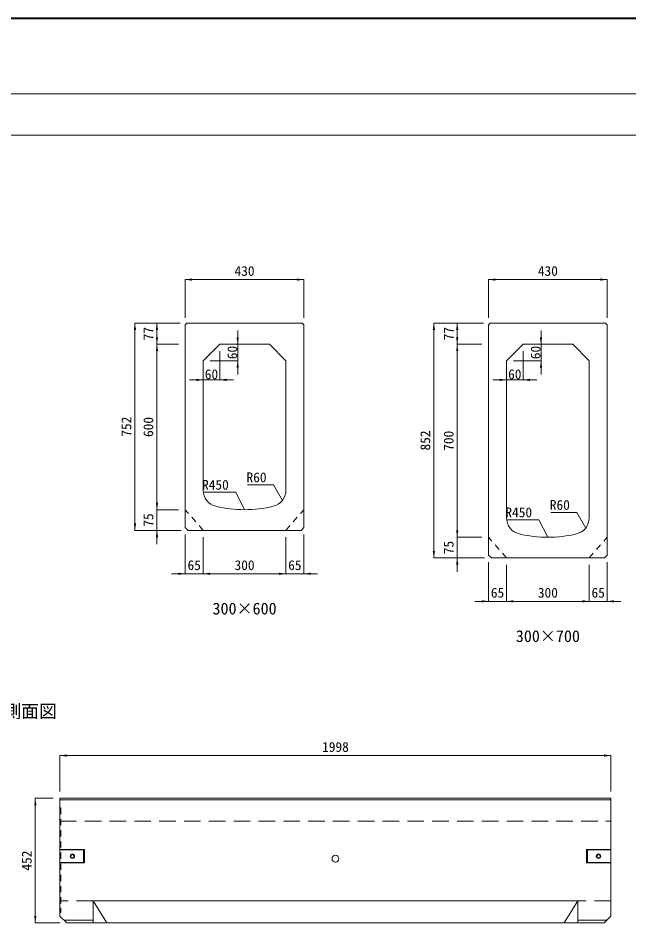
# Model space of a CAD drawing. Units: millimetres at full size. Extents: x 30799 to 61844, y 11231 to 18656.
# Drawn here: x 50177 to 52392, y 15123 to 18406 of the extents above; entities that cross this region are included whole.
import ezdxf
from ezdxf.enums import TextEntityAlignment as Align

# ---------------------------------------------------------------- set-up
doc = ezdxf.new("R2010")
doc.units = ezdxf.units.MM
doc.header["$LTSCALE"] = 30
doc.linetypes.add('USER1', pattern=[1.35, 0.75, -0.6])
doc.linetypes.add('USER3', pattern=[3, 2, -1])
for name, color, linetype, lineweight in [('0_2', 7, 'Continuous', 13), ('インサート', 3, 'USER1', 5), ('図枠', 7, 'Continuous', 5), ('寸法線', 7, 'Continuous', 9), ('引出線', 4, 'Continuous', 9), ('本体', 2, 'Continuous', 20)]:
    doc.layers.add(name, color=color, linetype=linetype, lineweight=lineweight)
doc.styles.add('ＭＳ ゴシック', font='')
doc.styles.get('ＭＳ ゴシック').set_extended_font_data('MS Gothic')

# ---------------------------------------------------------------- blocks, each defined once
blk = doc.blocks.new('filled_arrow')
at = {"color": 0, "linetype": 'Continuous', "lineweight": -2}
blk.add_solid([(7.5, 1.25), (0, 0), (7.5, -1.25)], dxfattribs=at)

msp = doc.modelspace()

# ---------------------------------------------------------------- linework, layer by layer
at = {"layer": 'インサート', "linetype": 'Continuous'}
for centre, radius in [((50373.48, 15365.21), 8), ((50373.48, 15365.21), 6), ((52281.48, 15365.21), 8), ((52281.48, 15365.21), 6)]:
    msp.add_circle(centre, radius, dxfattribs=at)
at = {"layer": '図枠', "lineweight": 40}
msp.add_line((46343.55, 18405.68), (56093.55, 18405.68), dxfattribs=at)
at = {"layer": '図枠', "lineweight": 13}
for p, q in [((46718.55, 18130.68), (55718.55, 18130.68)), ((46718.55, 17980.68), (55718.55, 17980.68))]:
    msp.add_line(p, q, dxfattribs=at)
at = {"layer": '寸法線'}
for p, q in [((50782.81, 17457.09), (51212.81, 17457.09)), ((50782.81, 17318.35), (50782.81, 17457.09)), ((51212.81, 17318.35), (51212.81, 17457.09)), ((51882.81, 17457.09), (52312.81, 17457.09)), ((51882.81, 17318.35), (51882.81, 17457.09)), ((52312.81, 17318.35), (52312.81, 17457.09)), ((50600.42, 16547.35), (50600.42, 17299.35)), ((50763.81, 17299.35), (50600.42, 17299.35)), ((50680.22, 17299.35), (50680.22, 17222.35)), ((50763.81, 17299.35), (50680.22, 17299.35)), ((51684.47, 17299.35), (51684.47, 16447.35)), ((51863.81, 17299.35), (51684.47, 17299.35)), ((51769.1, 17299.35), (51769.1, 17222.35)), ((51863.81, 17299.35), (51769.1, 17299.35)), ((50972.9, 17112.35), (50972.9, 17272.35)), ((52072.9, 17112.35), (52072.9, 17272.35)), ((50757.81, 17222.35), (50680.22, 17222.35)), ((50680.22, 17222.35), (50680.22, 16622.35)), ((50757.81, 17222.35), (50680.22, 17222.35)), ((50932.81, 17222.35), (50972.9, 17222.35)), ((51857.81, 17222.35), (51769.1, 17222.35)), ((51769.1, 17222.35), (51769.1, 16522.35)), ((51857.81, 17222.35), (51769.1, 17222.35)), ((52032.81, 17222.35), (52072.9, 17222.35)), ((50907.81, 17197.35), (50907.81, 17093.13)), ((52007.81, 17197.35), (52007.81, 17093.13)), ((50847.81, 17137.35), (50847.81, 17093.13)), ((50872.81, 17162.35), (50972.9, 17162.35)), ((51947.81, 17137.35), (51947.81, 17093.13)), ((51972.81, 17162.35), (52072.9, 17162.35)), ((50797.81, 17093.13), (50957.81, 17093.13)), ((51897.81, 17093.13), (52057.81, 17093.13)), ((50680.22, 16672.35), (50680.22, 16497.35)), ((50757.81, 16622.35), (50680.22, 16622.35)), ((50757.81, 16622.35), (50680.22, 16622.35)), ((50767.81, 16547.35), (50600.42, 16547.35)), ((50767.81, 16547.35), (50680.22, 16547.35)), ((51769.1, 16572.35), (51769.1, 16397.35)), ((50782.81, 16532.35), (50782.81, 16389.78)), ((50847.81, 16522.35), (50847.81, 16389.78)), ((50847.81, 16522.35), (50847.81, 16389.78)), ((51147.81, 16522.35), (51147.81, 16389.78)), ((51147.81, 16522.35), (51147.81, 16389.78)), ((51212.81, 16532.35), (51212.81, 16389.78)), ((51857.81, 16522.35), (51769.1, 16522.35)), ((51857.81, 16522.35), (51769.1, 16522.35)), ((51867.81, 16447.35), (51684.47, 16447.35)), ((51867.81, 16447.35), (51769.1, 16447.35)), ((51882.81, 16432.35), (51882.81, 16289.78)), ((51947.81, 16422.35), (51947.81, 16289.78)), ((51947.81, 16422.35), (51947.81, 16289.78)), ((52247.81, 16422.35), (52247.81, 16289.78)), ((52247.81, 16422.35), (52247.81, 16289.78)), ((52312.81, 16432.35), (52312.81, 16289.78)), ((50732.81, 16389.78), (50897.81, 16389.78)), ((50847.81, 16389.78), (51147.81, 16389.78)), ((51097.81, 16389.78), (51262.81, 16389.78)), ((51832.81, 16289.78), (51997.81, 16289.78)), ((51947.81, 16289.78), (52247.81, 16289.78)), ((52197.81, 16289.78), (52362.81, 16289.78)), ((50328.48, 15730.27), (52326.48, 15730.27)), ((50328.48, 15600.21), (50328.48, 15730.27)), ((52326.48, 15600.21), (52326.48, 15730.27)), ((50239.01, 15575.21), (50239.01, 15123.21)), ((50303.48, 15575.21), (50239.01, 15575.21)), ((50328.48, 15123.21), (50239.01, 15123.21))]:
    msp.add_line(p, q, dxfattribs=at)
at = {"layer": '引出線'}
for points in [[(51134.88, 16655.66), (51102.65, 16712.4), (51008.74, 16712.4)], [(50997.81, 16622.35), (50965.58, 16685.32), (50847.3, 16685.32)], [(52234.88, 16555.66), (52202.65, 16612.4), (52108.74, 16612.4)], [(52097.81, 16522.35), (52065.58, 16585.32), (51947.3, 16585.32)]]:
    msp.add_lwpolyline(points, dxfattribs=at)
at = {"layer": '本体'}
for p, q in [((50782.81, 17293.35), (50788.81, 17299.35)), ((51206.81, 17299.35), (50788.81, 17299.35)), ((51206.81, 17299.35), (51212.81, 17293.35)), ((51882.81, 17293.35), (51888.81, 17299.35)), ((52306.81, 17299.35), (51888.81, 17299.35)), ((52306.81, 17299.35), (52312.81, 17293.35)), ((50782.81, 17293.35), (50782.81, 16557.35)), ((51212.81, 16557.35), (51212.81, 17293.35)), ((51882.81, 17293.35), (51882.81, 16457.35)), ((52312.81, 16457.35), (52312.81, 17293.35)), ((50847.81, 17162.35), (50907.81, 17222.35)), ((51087.81, 17222.35), (50907.81, 17222.35)), ((51087.81, 17222.35), (51147.81, 17162.35)), ((51947.81, 17162.35), (52007.81, 17222.35)), ((52187.81, 17222.35), (52007.81, 17222.35)), ((52187.81, 17222.35), (52247.81, 17162.35)), ((50847.81, 17162.35), (50847.81, 16692.88)), ((51147.81, 16692.88), (51147.81, 17162.35)), ((51947.81, 17162.35), (51947.81, 16592.88)), ((52247.81, 16592.88), (52247.81, 17162.35)), ((50782.81, 16557.35), (50792.81, 16547.35)), ((50792.81, 16547.35), (51202.81, 16547.35)), ((51202.81, 16547.35), (51212.81, 16557.35)), ((51882.81, 16457.35), (51892.81, 16447.35)), ((51892.81, 16447.35), (52302.81, 16447.35)), ((52302.81, 16447.35), (52312.81, 16457.35)), ((50328.48, 15575.21), (50328.48, 15148.21)), ((50328.48, 15575.21), (52326.48, 15575.21)), ((52326.48, 15575.21), (52326.48, 15148.21)), ((50353.48, 15123.21), (50328.48, 15148.21)), ((52301.48, 15123.21), (52326.48, 15148.21)), ((50353.48, 15123.21), (52301.48, 15123.21))]:
    msp.add_line(p, q, dxfattribs=at)
at = {"layer": '本体', "color": 7, "linetype": 'USER1', "lineweight": 9}
for p, q in [((50847.81, 16547.35), (50782.81, 16622.35)), ((51147.81, 16547.35), (51212.81, 16622.35)), ((51947.81, 16447.35), (51882.81, 16522.35)), ((52247.81, 16447.35), (52312.81, 16522.35))]:
    msp.add_line(p, q, dxfattribs=at)
at = {"layer": '本体', "lineweight": 5}
for p, q in [((50328.48, 15569.21), (52326.48, 15569.21)), ((50328.48, 15389.71), (50417.48, 15389.71)), ((50328.48, 15387.71), (50413.48, 15387.71)), ((50413.48, 15387.71), (50417.48, 15389.71)), ((50413.48, 15387.71), (50413.48, 15342.71)), ((50417.48, 15389.71), (50417.48, 15340.71)), ((52326.48, 15389.71), (52237.48, 15389.71)), ((52237.48, 15389.71), (52237.48, 15340.71)), ((52241.48, 15387.71), (52237.48, 15389.71)), ((52326.48, 15387.71), (52241.48, 15387.71)), ((52241.48, 15387.71), (52241.48, 15342.71)), ((50413.48, 15342.71), (50328.48, 15342.71)), ((50417.48, 15340.71), (50328.48, 15340.71)), ((50413.48, 15342.71), (50417.48, 15340.71)), ((52241.48, 15342.71), (52237.48, 15340.71)), ((52237.48, 15340.71), (52326.48, 15340.71)), ((52241.48, 15342.71), (52326.48, 15342.71))]:
    msp.add_line(p, q, dxfattribs=at)
at = {"layer": '本体', "linetype": 'USER1', "lineweight": 5}
for p, q in [((50328.48, 15542.21), (50331.68, 15540.21)), ((50331.68, 15540.21), (50331.68, 15162.21)), ((50328.48, 15517.21), (50331.68, 15519.21)), ((50328.48, 15178.21), (50331.68, 15176.21)), ((50328.48, 15160.21), (50331.68, 15162.21))]:
    msp.add_line(p, q, dxfattribs=at)
at = {"layer": '本体', "color": 7, "linetype": 'USER3', "lineweight": 9}
for p, q in [((50328.48, 15492.21), (52326.48, 15492.21)), ((50448.48, 15203.21), (50331.68, 15203.21)), ((52326.48, 15203.21), (52206.48, 15203.21))]:
    msp.add_line(p, q, dxfattribs=at)
at = {"layer": '本体', "lineweight": 9}
for p, q in [((50448.48, 15203.21), (50498.48, 15123.21)), ((50448.48, 15203.21), (50448.48, 15123.21)), ((50448.48, 15203.21), (52206.48, 15203.21)), ((52206.48, 15203.21), (52156.48, 15123.21)), ((52206.48, 15203.21), (52206.48, 15123.21)), ((50343.48, 15133.21), (50448.48, 15133.21)), ((52311.48, 15133.21), (52206.48, 15133.21))]:
    msp.add_line(p, q, dxfattribs=at)
msp.add_circle((51327.48, 15356.21), 12.5, dxfattribs=at)
at = {"layer": '本体'}
for centre, radius, start, end in [((50907.81, 16692.88), 60, 180, 256.65764), ((51087.81, 16692.88), 60, 283.34236, 0), ((50997.81, 17072.35), 450, 256.65764, 283.34236), ((52007.81, 16592.88), 60, 180, 256.65764), ((52187.81, 16592.88), 60, 283.34236, 0), ((52097.81, 16972.35), 450, 256.65764, 283.34236)]:
    msp.add_arc(centre, radius, start, end, dxfattribs=at)

# ---------------------------------------------------------------- block references
at = {"layer": '寸法線', "xscale": 3.33, "yscale": 3.33}
for p in [(50782.81, 17457.09), (51882.81, 17457.09), (50907.81, 17093.13), (52007.81, 17093.13), (50847.81, 16389.78), (50847.81, 16389.78), (51212.81, 16389.78), (51947.81, 16289.78), (51947.81, 16289.78), (52312.81, 16289.78), (50328.48, 15730.27)]:
    msp.add_blockref('filled_arrow', p, dxfattribs=at)
for p, rotation in [((51212.81, 17457.09), 180), ((52312.81, 17457.09), 180), ((50600.42, 17299.35), 270), ((50680.22, 17299.35), 270), ((51684.47, 17299.35), 270), ((51769.1, 17299.35), 270), ((50680.22, 17222.35), 90), ((50972.9, 17222.35), 90), ((51769.1, 17222.35), 90), ((52072.9, 17222.35), 90), ((50680.22, 17222.35), 270), ((51769.1, 17222.35), 270), ((50972.9, 17162.35), 270), ((52072.9, 17162.35), 270), ((50847.81, 17093.13), 180), ((51947.81, 17093.13), 180), ((50680.22, 16622.35), 90), ((50680.22, 16622.35), 90), ((50600.42, 16547.35), 90), ((50680.22, 16547.35), 270), ((51769.1, 16522.35), 90), ((51769.1, 16522.35), 90), ((51684.47, 16447.35), 90), ((51769.1, 16447.35), 270), ((50782.81, 16389.78), 180), ((51147.81, 16389.78), 180), ((51147.81, 16389.78), 180), ((51882.81, 16289.78), 180), ((52247.81, 16289.78), 180), ((52247.81, 16289.78), 180), ((52326.48, 15730.27), 180), ((50239.01, 15575.21), 270), ((50239.01, 15123.21), 90)]:
    msp.add_blockref('filled_arrow', p, dxfattribs=dict(at, rotation=rotation))
at = {"layer": '引出線', "xscale": 0.1, "yscale": 0.1}
for p, rotation in [((51134.88, 16655.66), 119.6), ((50997.81, 16622.35), 117.1), ((52234.88, 16555.66), 119.6), ((52097.81, 16522.35), 117.1)]:
    msp.add_blockref('filled_arrow', p, dxfattribs=dict(at, rotation=rotation))

# ---------------------------------------------------------------- texts
at = {"layer": '0_2', "style": 'ＭＳ ゴシック'}
for s, p in [('300×600', (50997.81, 16263.6)), ('300×700', (52097.81, 16163.6))]:
    msp.add_text(s, height=42.72, dxfattribs=at).set_placement(p, align=Align.MIDDLE_CENTER)
msp.add_text('300×300\u3000側面図', height=47.47, dxfattribs=at).set_placement((49799.57, 15853.35), align=Align.BOTTOM_LEFT)
at = {"layer": '寸法線', "style": 'ＭＳ ゴシック'}
for s, p in [('430', (50997.81, 17488.34)), ('430', (52097.81, 17488.34)), ('60', (50877.81, 17113.67)), ('60', (51977.81, 17113.67)), ('65', (50815.31, 16421.03)), ('300', (50997.81, 16421.03)), ('65', (51180.31, 16421.03)), ('65', (51915.31, 16321.03)), ('300', (52097.81, 16321.03)), ('65', (52280.31, 16321.03)), ('1998', (51327.48, 15761.52))]:
    msp.add_text(s, height=35.6, dxfattribs=at).set_placement(p, align=Align.MIDDLE_CENTER)
for s, p in [('77', (50648.97, 17260.85)), ('77', (51737.85, 17260.85)), ('60', (50953.31, 17192.35)), ('60', (52053.31, 17192.35)), ('752', (50569.17, 16923.35)), ('600', (50648.97, 16922.35)), ('852', (51653.22, 16873.35)), ('700', (51737.85, 16872.35)), ('75', (50648.97, 16584.85)), ('75', (51737.85, 16484.85)), ('452', (50207.76, 15349.21))]:
    msp.add_text(s, height=35.6, rotation=90, dxfattribs=at).set_placement(p, align=Align.MIDDLE_CENTER)
at = {"layer": '引出線', "style": 'ＭＳ ゴシック'}
for s, p in [('R60', (51077.65, 16757.4)), ('R450', (50940.58, 16730.32)), ('R60', (52177.65, 16657.4)), ('R450', (52040.58, 16630.32))]:
    msp.add_text(s, height=35.6, dxfattribs=at).set_placement(p, align=Align.TOP_RIGHT)

doc.saveas('drawing.dxf')
